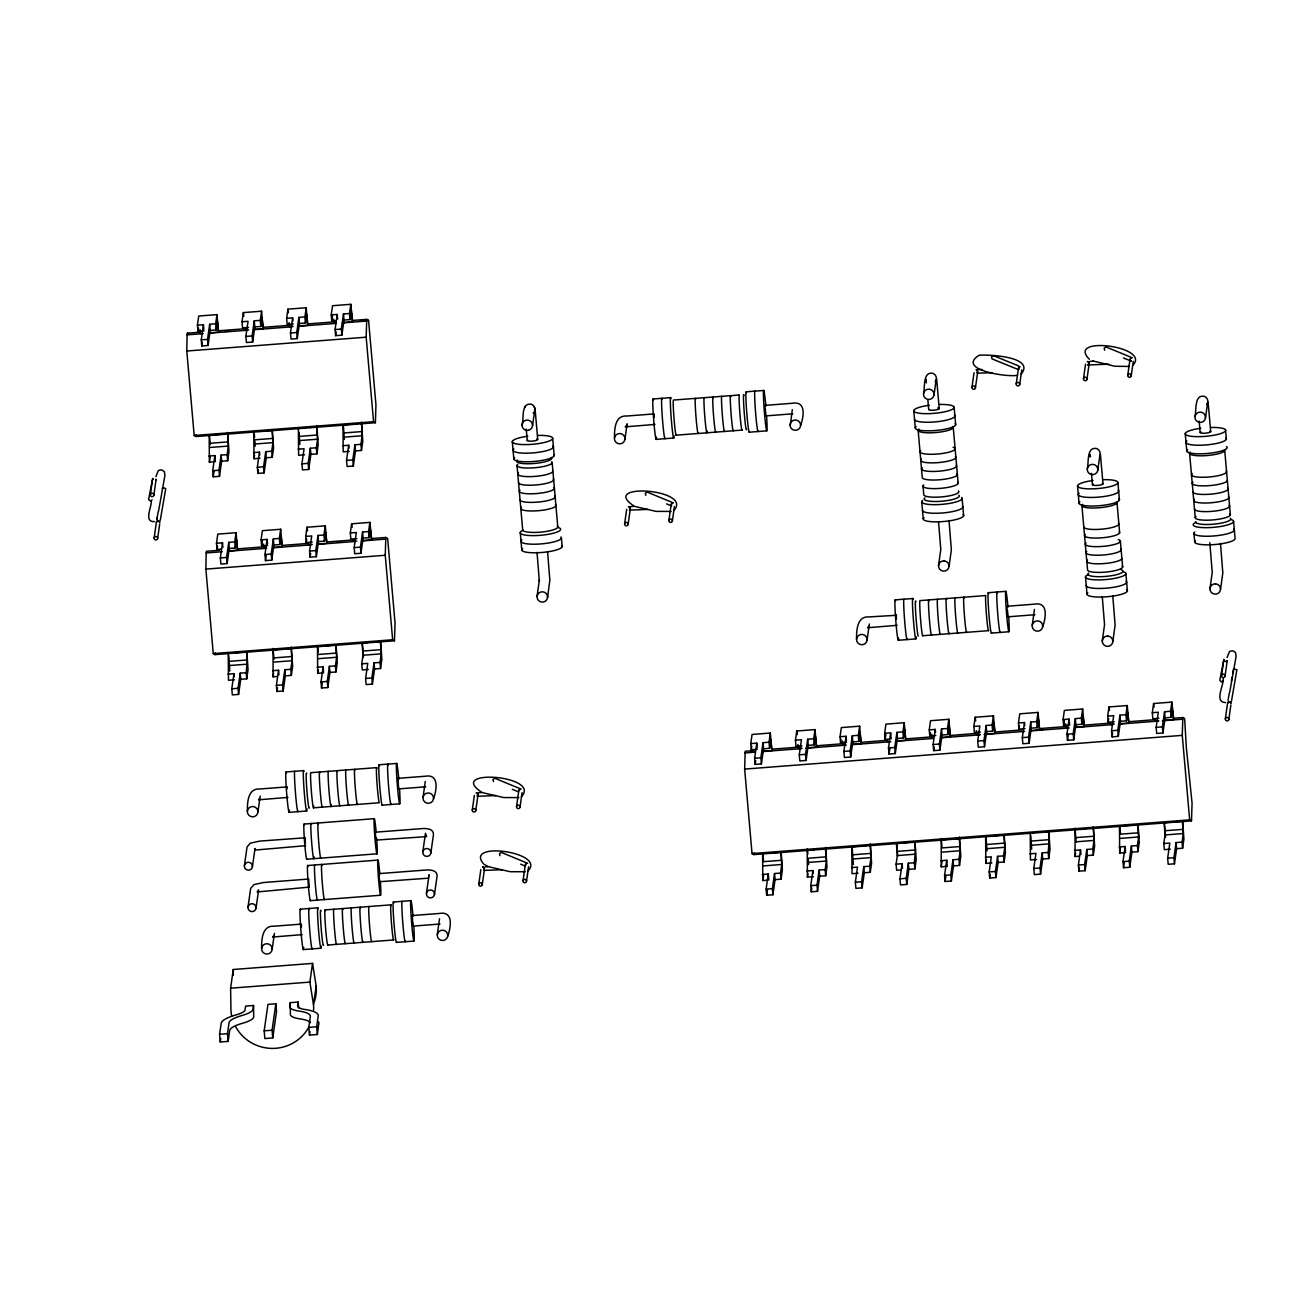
<?xml version="1.0" encoding="UTF-8"?>
<svg xmlns="http://www.w3.org/2000/svg" width="1302" height="1302" viewBox="0 0 1302 1302"><rect width="100%" height="100%" fill="white"/><g stroke="black" fill="none" stroke-linecap="round" stroke-linejoin="round"><path stroke-width="1.5" d="M287.091 787.189L287.091 788.735M343.24 322.505L352.37 321.806L352.565 320.455L366.741 319.364L368.564 320.39L375.952 404.873L375.399 422.711L196.016 436.528L194.177 435.503L186.788 351.019L187.114 334.874L187.358 333.182L200.475 332.173L200.28 333.524L199.922 329.471M362.314 540.59L371.461 539.874L371.64 538.54L385.815 537.449L387.638 538.475L395.043 622.958L394.473 640.779L215.09 654.613L213.268 653.588L205.879 569.104L206.188 552.959L206.432 551.267L219.55 550.258M375.399 422.711L373.56 421.685L366.171 337.185L366.741 319.364M394.473 640.779L392.651 639.754L385.246 555.27L385.815 537.449M1164.297 720.299L1173.444 719.599L1173.623 718.248L1182.834 717.532L1184.657 718.574L1186.317 747.413L1192.062 803.057L1191.493 820.878L753.858 854.6L752.035 853.575L744.646 769.091L745.2 751.254L753.825 750.587L753.63 751.938M1191.493 820.878L1189.67 819.853L1182.265 735.37L1182.834 717.532M1223.278 680.8L1221.292 681.955L1219.811 680.181L1223.831 659.544L1223.913 660.407A1.758 1.741 7.2 0 0 1224.433 661.139M447.742 936.154A5.289 5.159 8.1 0 0 440.597 930.523A5.289 5.159 8.1 0 0 439.213 939.36A5.289 5.159 8.1 0 0 447.742 936.154C450.997 927.008 453.633 910.847 439.344 913.467L412.05 915.566L412.083 919.391L412.848 926.129L439.995 924.029M429.042 875.758L429.09 874.732L426.47 893.188M1223.847 659.496L1223.929 660.342A1.758 1.546 11.1 0 0 1224.466 661.009M430.816 853.201A4.052 3.955 8.1 0 0 425.445 848.741A4.052 3.955 8.1 0 0 424.224 855.479A4.052 3.955 8.1 0 0 430.816 853.201L433.468 834.631C433.794 828.137 425.201 828.251 420.725 828.707L375.334 832.19L375.887 840.099L425.087 836.714M375.985 840.181L375.92 837.463M428.716 878.15L379.566 881.714L379.631 880.657M792.853 413.808L765.674 415.908L765.348 408.828M150.365 494.662L152.432 480.08M153.831 495.281A1.758 1.725 8.1 0 0 151.504 493.344A1.758 1.725 8.1 0 0 150.967 496.29A1.758 1.725 8.1 0 0 153.831 495.281L155.915 480.715M154.157 537.938L156.224 523.355M157.623 538.556A1.758 1.725 8.1 0 0 155.28 536.619A1.758 1.725 8.1 0 0 154.743 539.549A1.758 1.725 8.1 0 0 157.623 538.556L159.69 523.99M203.958 330.854L197.953 331.31L197.416 325.207L198.718 316.028L216.978 314.628L218.541 332.108L209.41 332.824M197.953 331.31L198.441 327.876M216.978 314.628L215.676 323.791L209.671 324.263L210.208 330.366L208.06 345.486L201.794 345.974L201.273 339.855L203.421 324.735L197.416 325.207M201.794 345.974L202.331 342.182M208.06 345.486L207.523 339.366L209.671 324.263M196.016 436.528L196.244 434.835M210.208 330.366L216.213 329.911L217.434 321.334L218.541 332.108M213.398 461.852L209.394 462.161L209.183 435.177L221.958 434.184M209.394 462.161L210.175 456.66M221.649 461.217L227.655 460.762L228.957 451.582L227.638 432.427L228.338 446.065L227.118 454.642L221.112 455.098L221.649 461.217L219.501 476.337L213.251 476.809L212.714 470.706L214.863 455.586L208.857 456.058M213.251 476.809L214.049 471.145M219.501 476.337L218.964 470.217L221.112 455.098M248.552 327.42L242.546 327.876L242.026 321.757L243.328 312.594L261.588 311.194L263.15 328.674L254.02 329.373M221.031 549.086L217.027 549.395L216.49 543.276L217.792 534.113L236.053 532.713L237.631 550.193L228.501 550.892M261.588 311.194L260.286 320.357L254.281 320.813L254.818 326.932L252.653 342.052L246.404 342.524L245.866 336.421L248.031 321.301L242.026 321.757M217.027 549.395L217.515 545.961M236.053 532.713L234.751 541.876L228.745 542.332L229.282 548.451L227.134 563.571L220.884 564.043L220.347 557.94L222.496 542.82L216.49 543.276M252.653 342.052L252.132 335.932L254.281 320.813M227.134 563.571L226.597 557.451L228.745 542.332M254.818 326.932L260.823 326.476L262.044 317.9L263.15 328.674M215.09 654.613L215.335 652.92M229.282 548.451L235.288 547.996L236.508 539.419L237.631 550.193M260.009 458.255L254.004 458.727L253.792 431.743M254.004 458.727L254.525 455.065M234.474 679.774L228.468 680.246L228.257 653.262L231.902 652.969M259.261 431.32L272.053 430.327L272.948 442.631L271.727 451.208L265.722 451.664L266.259 457.783L264.111 472.903L257.861 473.375L257.324 467.272L259.472 452.152L253.467 452.608M257.861 473.375L258.398 469.599M235.564 652.693L246.517 651.846L247.234 659.951L246.208 672.727L240.203 673.183L240.74 679.302L238.575 694.422L232.326 694.894L231.789 688.791L233.953 673.671L227.931 674.127M264.111 472.903L263.574 466.783L265.722 451.664M293.162 323.97L287.156 324.442L286.619 318.323L287.937 309.16L306.198 307.744L307.76 325.24L298.63 325.939M238.575 694.422L238.038 688.302L240.203 673.183M293.145 326.363L289.5 326.639L289.695 325.305L263.346 327.323M266.259 457.783L272.264 457.311L273.566 448.148L272.395 430.783M267.642 545.489L261.637 545.961L261.1 539.842L262.402 530.679L280.662 529.263L282.241 546.759L273.111 547.458M306.198 307.744L304.896 316.923L298.89 317.379L299.427 323.498L297.263 338.618L291.013 339.09L290.476 332.986L292.641 317.867L286.619 318.323M261.637 545.961L262.369 540.818M240.74 679.302L246.745 678.83L248.047 669.667L246.875 652.302M280.662 529.263L279.36 538.442L273.355 538.898L273.892 545.017L271.744 560.137L265.494 560.609L264.957 554.506L267.105 539.386L261.1 539.842M297.263 338.618L296.742 332.498L298.89 317.379M265.494 560.609L266.292 554.945M271.744 560.137L271.207 554.017L273.355 538.898M299.427 323.498L305.433 323.026L306.654 314.449L307.76 325.24M273.892 545.017L279.897 544.545L281.118 535.968L282.241 546.759M304.619 454.821L298.614 455.293L298.386 428.309L305.693 427.74M247.364 811.406C247.282 802.634 247.754 788.052 259.863 788.996L287.124 786.896M277.082 676.503L273.078 676.812L273.062 648.477L274.006 659.268M219.566 1034.26L221.307 1022.721A50.094 10.579 -5 0 1 235.369 1015.088L237.094 1014.6A28.904 6.103 -5 0 0 244.971 1010.287L245.639 1006.088L253.548 1005.486L253.678 1016.992A36.847 7.779 -5 0 1 241.716 1023.518A42.185 8.902 -5 0 0 229.705 1030.517L228.143 1041.388L220.25 1041.991L219.566 1034.26L227.476 1033.658L229.022 1022.786A42.185 8.902 -5 0 1 241.049 1015.788A36.847 7.779 -5 0 0 253.011 1009.262L253.548 1005.486M244.402 865.504L247.055 846.935L250.31 843.175L259.716 841.108L305.156 837.788M309.355 427.463L316.663 426.893L317.558 439.197L316.337 447.774L310.332 448.23L310.869 454.349L308.72 469.452L302.471 469.941L301.934 463.821L304.082 448.718L298.077 449.174M220.25 1041.991L220.77 1038.361M273.078 676.812L273.599 673.134M231.772 1016.357A41.436 40.46 8.1 0 1 230.959 1011.117L230.6 988.202L233.253 969.502L312.545 963.399L316.174 986.053A41.436 40.46 8.1 0 1 314.384 1001.726M257.926 811.911L257.796 810.576A5.289 5.159 8.1 0 0 249.414 807.549A5.289 5.159 8.1 0 0 250.212 816.24A5.289 5.159 8.1 0 0 257.926 811.911L260.221 796.043M287.482 648.689L291.127 648.412L292.039 660.716L290.818 669.293L284.812 669.749L285.333 675.868L283.185 690.971L276.935 691.46L276.398 685.34L278.547 670.237L272.541 670.693M308.72 469.452L308.183 463.349L310.332 448.23M276.935 691.46L277.472 687.684M252.393 866.937A4.052 3.955 8.1 0 0 247.022 862.494A4.052 3.955 8.1 0 0 245.785 869.231A4.052 3.955 8.1 0 0 252.393 866.937L255.013 848.481L254.704 849.457M335.77 320.699L331.766 321.008L331.229 314.889L332.547 305.726L350.808 304.31L352.565 320.455M248.031 906.941L250.668 888.371L253.939 884.611L263.329 882.544L308.72 879.045M331.766 321.008L332.498 315.849M283.185 690.971L282.648 684.868L284.812 669.749M310.869 454.349L316.874 453.877L318.176 444.714L316.858 425.542M312.252 542.055L306.247 542.527L305.71 536.408L307.012 527.245L325.272 525.829L326.851 543.325L317.704 544.024M350.808 304.31L349.506 313.489L343.5 313.945L344.021 320.064L341.873 335.167L335.623 335.656L335.086 329.536L337.234 314.433L331.229 314.889M306.247 542.527L306.735 539.093M335.623 335.656L336.16 331.88M256.006 908.373A4.052 3.955 8.1 0 0 250.635 903.93A4.052 3.955 8.1 0 0 249.414 910.668A4.052 3.955 8.1 0 0 256.006 908.373L258.642 889.917L257.194 891.968L309.323 887.118M285.333 675.868L291.339 675.396L292.657 666.233L291.322 647.061M325.272 525.829L323.97 535.008L317.965 535.464L318.502 541.583L316.353 556.686L310.104 557.175L309.567 551.055L311.715 535.952L305.71 536.408M341.873 335.167L341.336 329.064L343.5 313.945M310.104 557.175L310.641 553.399M316.353 556.686L315.816 550.583L317.965 535.464M344.021 320.064L350.026 319.592L351.263 311.015L352.37 321.806M261.604 948.637C261.539 939.849 261.995 925.266 274.104 926.21L301.38 924.111L301.397 927.122M318.502 541.583L324.507 541.111L325.728 532.534L326.851 543.325M349.229 451.387L343.223 451.859L342.996 424.859L357.611 423.736M272.183 949.125L272.053 947.791A5.289 5.159 8.1 0 0 263.671 944.764A5.289 5.159 8.1 0 0 264.452 953.455A5.289 5.159 8.1 0 0 272.183 949.125L274.429 933.339M264.176 1030.826L267.952 1004.379L275.845 1003.761L276.529 1011.491L272.753 1037.938L264.859 1038.557L264.176 1030.826L272.085 1030.224L275.845 1003.761M323.693 672.906L317.688 673.378L317.476 646.378M355.479 450.899L361.484 450.443L362.786 441.28L361.451 422.108L362.168 435.747L360.947 444.324L354.941 444.796L355.479 450.899L353.33 466.018L347.081 466.507L346.544 460.387L348.692 445.268L342.686 445.74M317.688 673.378L318.209 669.7M335.737 644.978L336.648 657.266L335.428 665.843L329.406 666.315L329.943 672.418L327.795 687.537L321.545 688.026L321.008 681.906L323.156 666.787L317.151 667.259M353.33 466.018L352.793 459.915L354.941 444.796M321.545 688.026L322.359 682.362M327.795 687.537L327.258 681.434L329.406 666.315M356.862 538.621L350.856 539.077L350.319 532.974L351.621 523.811L369.882 522.395L371.64 538.54M329.943 672.418L335.949 671.962L337.267 662.799L336.095 645.434M369.882 522.395L368.58 531.558L362.574 532.03L363.112 538.133L360.963 553.252L354.697 553.741L354.177 547.621L356.325 532.502L350.319 532.974M298.663 1007.846L298.158 1002.052L290.248 1002.654L289.711 1006.43A36.847 7.779 -5 0 0 300.062 1011.247A42.185 8.902 -5 0 1 310.332 1016.52L308.786 1027.392L309.469 1035.123L317.363 1034.504L318.909 1022.981A50.094 10.579 -5 0 0 318.339 1021.712M360.963 553.252L360.426 547.149L362.574 532.03M298.158 1002.052L297.621 1006.234A28.904 6.103 -5 0 0 304.44 1009.408L306.051 1009.652A50.094 10.579 -5 0 1 318.241 1015.251L316.695 1026.773L317.363 1034.504M363.112 538.133L369.117 537.677L370.338 529.1L371.461 539.874M313.619 1010.043A41.436 40.46 8.1 0 0 313.505 1004.753L309.876 982.099L312.545 963.399M368.303 669.472L362.298 669.928L361.761 663.825L362.981 655.248L362.086 642.944L367.555 642.521M313.505 1004.753L316.174 986.053M309.469 1035.123L309.974 1031.493M371.216 642.244L380.347 641.544L381.242 653.832L380.021 662.409L374.016 662.881L374.553 668.984L372.405 684.103L366.155 684.592L365.618 678.472L367.766 663.353L361.761 663.825M372.405 684.103L371.867 677.984L374.016 662.881M374.553 668.984L380.558 668.528L381.86 659.365L380.689 641.984M423.036 797.312L425.282 781.525M422.841 851.752L425.461 833.296L426.682 836.665M433.501 798.94A5.289 5.159 8.1 0 0 426.34 793.309A5.289 5.159 8.1 0 0 424.957 802.146A5.289 5.159 8.1 0 0 433.501 798.94C436.756 789.777 439.376 773.616 425.103 776.252L397.794 778.352L397.842 782.16L398.591 788.898L425.738 786.815M434.445 894.637A4.052 3.955 8.1 0 0 429.074 890.177A4.052 3.955 8.1 0 0 427.837 896.915A4.052 3.955 8.1 0 0 434.445 894.637L437.081 876.067C437.423 869.573 428.83 869.687 424.338 870.143L378.963 873.626L379.566 881.714M437.293 934.543L439.539 918.74M522.004 424.973C524.283 419.39 520.475 402.709 531.232 404.173C534.894 405.329 535.22 409.577 535.399 412.783L537.726 439.441M472.284 809.99L474.351 795.408M475.751 810.609A1.758 1.725 8.1 0 0 473.423 808.672A1.758 1.725 8.1 0 0 472.886 811.602A1.758 1.725 8.1 0 0 475.751 810.609L477.834 796.043M532.567 425.477L534.829 409.625L534.634 410.879M478.778 884.139L480.845 869.557M482.245 884.758A1.758 1.725 8.1 0 0 479.901 882.821A1.758 1.725 8.1 0 0 479.364 885.751A1.758 1.725 8.1 0 0 482.245 884.758L484.311 870.192M537.091 596.137L539.37 579.895L539.337 581.131L537.026 552.357M516.536 806.573L518.619 792.007M547.54 597.764A5.289 5.159 8.1 0 0 540.395 592.117A5.289 5.159 8.1 0 0 539.012 600.971A5.289 5.159 8.1 0 0 547.54 597.764L549.851 580.074L547.556 551.592M520.019 807.207A1.758 1.725 8.1 0 0 517.675 805.271A1.758 1.725 8.1 0 0 517.138 808.2A1.758 1.725 8.1 0 0 520.019 807.207L522.086 792.625M523.03 880.722L525.097 866.156M526.496 881.356A1.758 1.725 8.1 0 0 524.169 879.42A1.758 1.725 8.1 0 0 523.632 882.349A1.758 1.725 8.1 0 0 526.496 881.356L528.579 866.774M614.479 437.879C614.381 429.188 614.967 414.996 626.897 416.022L654.222 413.906L654.239 417.454M624.927 439.49A5.289 5.159 8.1 0 0 617.766 433.859A5.289 5.159 8.1 0 0 616.399 442.696A5.289 5.159 8.1 0 0 624.927 439.49L627.173 423.687M624.635 523.811L626.701 509.228M628.101 524.429A1.758 1.725 8.1 0 0 625.774 522.493A1.758 1.725 8.1 0 0 625.237 525.422A1.758 1.725 8.1 0 0 628.101 524.429L630.184 509.863M668.886 520.393L670.969 505.827M672.369 521.028A1.758 1.725 8.1 0 0 670.025 519.091A1.758 1.725 8.1 0 0 669.488 522.021A1.758 1.725 8.1 0 0 672.369 521.028L674.436 506.445M790.037 424.891A5.289 5.159 8.1 0 1 797.752 420.579A5.289 5.159 8.1 0 1 798.549 429.269A5.289 5.159 8.1 0 1 790.168 426.242L792.316 409.691M757.308 749.268L751.303 749.74L750.766 743.621L752.068 734.458L770.328 733.042L771.907 750.538L762.777 751.238M751.303 749.74L751.791 746.306M800.6 425.396C804.099 415.924 806.068 400.707 792.088 403.295L764.827 405.394L765.674 415.908M770.328 733.042L769.026 742.221L763.021 742.677L763.558 748.796L761.41 763.9L755.16 764.388L754.623 758.269L756.771 743.165L750.766 743.621M755.16 764.388L755.697 760.612M761.41 763.9L760.873 757.797L763.021 742.677M753.858 854.6L754.102 852.924M763.558 748.796L769.563 748.324L770.784 739.748L771.907 750.538M766.813 880.266L762.809 880.575L762.598 853.591M762.809 880.575L763.59 875.074M768.066 853.168L780.858 852.192L781.753 864.479L780.533 873.056L774.527 873.528L775.064 879.631L772.916 894.751L766.666 895.223L766.129 889.12L768.278 874L762.272 874.472M766.666 895.223L767.464 889.559M772.916 894.751L772.379 888.631L774.527 873.528M801.967 745.834L795.961 746.29L795.441 740.187L796.743 731.008L815.003 729.608L816.566 747.088L807.435 747.787M801.951 748.211L798.305 748.504L798.5 747.153L772.086 749.187M775.064 879.631L781.07 879.176L782.372 869.996L781.2 852.631M815.003 729.608L813.701 738.771L807.696 739.227L808.233 745.346L806.068 760.466L799.819 760.938L799.282 754.835L801.446 739.715L795.441 740.187M806.068 760.466L805.547 754.346L807.696 739.227M808.233 745.346L814.238 744.89L815.459 736.314L816.566 747.088M813.424 876.685L807.419 877.141L807.207 850.157L814.499 849.588M807.419 877.141L807.94 873.479M818.161 849.311L825.468 848.741L826.363 861.045L825.142 869.622L819.137 870.078L819.674 876.197L817.526 891.317L811.276 891.789L810.739 885.686L812.887 870.566L806.882 871.022M811.276 891.789L811.813 888.013M817.526 891.317L816.989 885.197L819.137 870.078M846.577 742.384L840.571 742.856L840.034 736.737L841.352 727.574L859.613 726.174L861.175 743.654L852.045 744.353M840.571 742.856L841.059 739.422M856.537 639.331C856.456 630.559 856.928 615.976 869.036 616.92L896.476 615.293M819.674 876.197L825.68 875.741L826.982 866.562L825.663 847.407M859.613 726.174L858.311 735.337L852.305 735.793L852.826 741.912L850.678 757.032L844.428 757.504L843.891 751.4L846.04 736.281L840.034 736.737M850.678 757.032L850.141 750.912L852.305 735.793M867.099 639.835L866.986 638.485A5.289 5.159 8.1 0 0 858.588 635.457A5.289 5.159 8.1 0 0 859.385 644.148A5.289 5.159 8.1 0 0 867.099 639.835L869.345 624.032M852.826 741.912L858.848 741.44L860.069 732.863L861.175 743.654M858.034 873.235L852.029 873.707L851.801 846.723L866.416 845.584M923.541 393.481C925.169 388.012 922.434 370.793 933.241 373.446C936.577 374.927 936.61 378.915 936.903 381.991L939.23 408.616M864.284 872.763L870.289 872.291L871.591 863.128L870.257 843.973L870.973 857.611L869.752 866.188L863.747 866.644L864.284 872.763L862.136 887.866L855.886 888.355L855.349 882.235L857.497 867.132L851.492 867.588M862.136 887.866L861.598 881.763L863.747 866.644M889.185 739.113L885.181 739.422L884.644 733.303L885.946 724.14L904.223 722.724L905.785 740.22L896.655 740.919M933.99 395.108A5.289 5.159 8.1 0 0 926.845 389.477A5.289 5.159 8.1 0 0 925.462 398.314A5.289 5.159 8.1 0 0 933.99 395.108L936.252 379.256L935.178 381.665M885.181 739.422L885.913 734.263M887.525 741.619L887.72 740.285L861.371 742.303M904.223 722.724L902.921 731.903L896.915 732.359L897.436 738.478L895.288 753.581L889.038 754.07L888.501 747.95L890.649 732.847L884.644 733.303M889.038 754.07L889.852 748.406M895.288 753.581L894.751 747.478L896.915 732.359M897.436 738.478L903.442 738.006L904.662 729.429L905.785 740.22M900.642 869.964L896.639 870.273L896.101 864.154L897.322 855.577L896.411 843.273L900.073 842.996M938.498 565.768L940.793 549.477L938.514 521.581M903.718 842.719L914.688 841.873L915.387 849.978L914.362 862.754L908.357 863.21L908.894 869.329L906.745 884.432L900.479 884.921L899.959 878.801L902.107 863.698L896.101 864.154M971.959 387.264L974.042 372.697M949.077 566.256L951.355 549.867L949.012 520.507M975.426 387.898A1.758 1.725 8.1 0 0 973.099 385.962A1.758 1.725 8.1 0 0 972.561 388.891A1.758 1.725 8.1 0 0 975.426 387.898L977.509 373.316M906.745 884.432L906.208 878.329L908.357 863.21M935.796 735.516L929.791 735.988L929.254 729.869L930.556 720.706L948.832 719.29L950.395 736.786L941.265 737.485M929.791 735.988L930.279 732.554M908.894 869.329L914.899 868.857L916.201 859.694L915.029 842.329M948.832 719.29L947.514 728.453L941.509 728.925L942.046 735.028L939.898 750.147L933.648 750.636L933.111 744.516L935.259 729.397L929.254 729.869M933.648 750.636L934.185 746.86M939.898 750.147L939.36 744.044L941.509 728.925M942.046 735.028L948.051 734.572L949.272 725.995L950.395 736.786M940.711 860.72L946.717 860.248L947.254 866.367L941.248 866.823L941.216 838.504L941.997 847.488M941.248 866.823L942.03 861.322M953.813 838.862L959.281 838.439L960.192 850.727L958.972 859.304L952.966 859.776L953.503 865.879L951.355 880.998L945.089 881.487L944.568 875.367L946.717 860.248M945.089 881.487L945.903 875.807M1016.211 383.862L1018.294 369.28M1019.694 384.481A1.758 1.725 8.1 0 0 1017.35 382.544A1.758 1.725 8.1 0 0 1016.813 385.473A1.758 1.725 8.1 0 0 1019.694 384.481L1021.761 369.914M951.355 880.998L950.818 874.879L952.966 859.776M980.406 732.082L974.401 732.538L973.863 726.435L975.165 717.256L993.442 715.856L995.005 733.335L985.874 734.051M980.39 734.474L976.744 734.751L976.923 733.4L950.59 735.435M953.503 865.879L959.509 865.423L960.811 856.26L959.476 837.088M993.442 715.856L992.124 725.019L986.119 725.491L986.656 731.594L984.507 746.713L978.258 747.202L977.721 741.082L979.869 725.963L973.863 726.435M984.507 746.713L983.97 740.594L986.119 725.491M986.656 731.594L992.661 731.138L993.882 722.561L995.005 733.335M991.847 862.933L985.842 863.389L985.63 836.405M985.842 863.389L986.363 859.727M1003.891 835.005L1004.802 847.293L1003.582 855.87L997.576 856.342L998.113 862.445L995.949 877.564L989.699 878.036L989.162 871.933L991.327 856.814L985.321 857.286M989.699 878.036L990.236 874.26M995.949 877.564L995.428 871.445L997.576 856.342M1032.209 625.237L1034.472 609.434M1018.473 723.001L1019.775 713.822L1038.036 712.422L1039.614 729.901L1038.491 719.127L1037.271 727.704L1031.265 728.16L1029.117 743.279L1022.867 743.751L1022.33 737.648L1024.479 722.529L1018.473 723.001L1019.01 729.104L1025.016 728.648M1019.01 729.104L1019.499 725.67M998.113 862.445L1004.119 861.989L1005.421 852.81L1004.249 835.445M1042.674 626.848A5.289 5.159 8.1 0 0 1035.513 621.217A5.289 5.159 8.1 0 0 1034.146 630.054A5.289 5.159 8.1 0 0 1042.674 626.848C1045.929 617.701 1048.549 601.54 1034.276 604.161L1006.967 606.276L1007.016 610.085L1007.781 616.822L1034.911 614.723M1029.117 743.279L1028.58 737.16L1030.728 722.04L1036.734 721.585L1038.036 712.422M1083.476 378.67L1085.559 364.104M1086.958 379.305A1.758 1.725 8.1 0 0 1084.615 377.368A1.758 1.725 8.1 0 0 1084.078 380.298A1.758 1.725 8.1 0 0 1086.958 379.305L1089.025 364.723M1036.457 859.499L1030.452 859.955L1030.24 832.971L1033.886 832.694M1087.3 468.687C1088.928 463.219 1086.21 445.984 1097 448.637C1100.336 450.134 1100.369 454.105 1100.662 457.197L1102.989 483.823M1037.548 832.401L1048.501 831.555L1049.217 839.66L1048.191 852.436L1042.186 852.891L1042.723 859.011L1040.558 874.13L1034.309 874.602L1033.772 868.499L1035.936 853.38L1029.915 853.835M1040.558 874.13L1040.021 868.011L1042.186 852.891M1097.749 470.299A5.289 5.159 8.1 0 0 1090.604 464.668A5.289 5.159 8.1 0 0 1089.221 473.505A5.289 5.159 8.1 0 0 1097.749 470.299L1100.011 454.447L1099.653 455.684M1063.083 719.55L1069.088 719.095L1069.626 725.198L1063.62 725.67L1063.083 719.55L1064.385 710.387L1082.646 708.988L1084.224 726.467L1075.094 727.167M1063.62 725.67L1064.352 720.527M1042.723 859.011L1048.728 858.555L1050.03 849.376L1048.859 832.011M1082.646 708.988L1081.344 718.151L1075.338 718.606L1075.875 724.726L1073.727 739.845L1067.477 740.317L1066.94 734.214L1069.088 719.095M1067.477 740.317L1068.275 734.653M1073.727 739.845L1073.19 733.726L1075.338 718.606M1127.744 375.269L1129.811 360.687M1131.21 375.887A1.758 1.725 8.1 0 0 1128.867 373.951A1.758 1.725 8.1 0 0 1128.346 376.88A1.758 1.725 8.1 0 0 1131.21 375.887L1133.277 361.321M1075.875 724.726L1081.881 724.254L1083.101 715.677L1084.224 726.467M1079.065 856.211L1075.061 856.521L1075.045 828.186L1076.136 842.329M1102.273 640.958L1104.552 624.683L1102.273 596.788M1075.061 856.521L1075.582 852.843M1087.316 855.577L1093.322 855.105L1094.64 845.942L1093.306 826.786L1094.022 840.425L1092.801 849.002L1086.796 849.457L1087.316 855.577L1085.168 870.68L1078.919 871.168L1078.381 865.049L1080.53 849.946L1074.524 850.401M1078.919 871.168L1079.456 867.392M1112.836 641.463L1115.114 625.074L1112.771 595.698M1085.168 870.68L1084.631 864.577L1086.796 849.457M1114.235 721.764L1108.23 722.236L1107.693 716.116L1108.995 706.953L1127.255 705.538L1128.834 723.033L1119.687 723.733M1108.23 722.236L1108.718 718.802M1127.255 705.538L1125.953 714.717L1119.948 715.172L1120.485 721.292L1118.337 736.395L1112.087 736.883L1111.55 730.764L1113.698 715.661L1107.693 716.116M1112.087 736.883L1112.624 733.107M1118.337 736.395L1117.8 730.292L1119.948 715.172M1120.485 721.292L1126.49 720.82L1127.711 712.243L1128.834 723.033M1125.677 852.615L1119.671 853.087L1119.46 826.086M1119.671 853.087L1120.452 847.586M1137.72 824.687L1138.632 836.974L1137.411 845.551L1131.389 846.023L1131.926 852.143L1129.778 867.246L1123.528 867.734L1122.991 861.615L1125.14 846.512L1119.134 846.967M1123.528 867.734L1124.342 862.07M1129.778 867.246L1129.241 861.143L1131.389 846.023M1158.845 718.33L1152.84 718.802L1152.303 712.682L1153.605 703.519L1171.865 702.103L1173.623 718.248M1195.008 416.477C1196.636 411.009 1193.901 393.774 1204.708 396.426C1208.044 397.924 1208.077 401.895 1208.37 404.987L1210.697 431.613M1131.926 852.143L1137.932 851.671L1139.25 842.508L1138.078 825.142M1171.865 702.103L1170.563 711.266L1164.558 711.738L1165.095 717.841L1162.946 732.961L1156.681 733.449L1156.16 727.33L1158.308 712.21L1152.303 712.682M1205.457 418.088A5.289 5.159 8.1 0 0 1198.296 412.457A5.289 5.159 8.1 0 0 1196.929 421.295A5.289 5.159 8.1 0 0 1205.457 418.088L1207.719 402.237L1206.645 404.662M1162.946 732.961L1162.409 726.858L1164.558 711.738M1165.095 717.841L1171.1 717.386L1172.321 708.809L1173.444 719.599M1170.352 849.181L1164.346 849.636L1163.809 843.517L1165.03 834.94L1164.118 822.652L1169.603 822.229M1173.265 821.953L1182.395 821.236L1183.29 833.54L1182.07 842.117L1176.064 842.573L1176.601 848.692L1174.453 863.812L1168.203 864.284L1167.666 858.181L1169.814 843.061L1163.809 843.517M1209.965 588.748L1212.243 572.473L1209.818 542.674M1174.453 863.812L1173.916 857.692L1176.064 842.573M1176.601 848.692L1182.607 848.237L1183.909 839.058L1182.737 821.692M1220.544 589.253L1222.822 572.864L1220.479 543.487M1221.553 675.575L1223.636 661.009M1225.019 676.21A1.758 1.725 8.1 0 0 1222.692 674.273A1.758 1.725 8.1 0 0 1222.155 677.203A1.758 1.725 8.1 0 0 1225.019 676.21L1227.102 661.644M1225.345 718.85L1227.412 704.284M1228.811 719.485A1.758 1.725 8.1 0 0 1226.468 717.548A1.758 1.725 8.1 0 0 1225.947 720.478A1.758 1.725 8.1 0 0 1228.811 719.485L1230.878 704.903M896.313 614.804L896.411 619.134M156.826 519.547L158.193 511.735M160.276 520.295L165.712 488.755L163.808 487.664L162.245 488.266M1228.014 700.476L1229.381 692.648M1231.415 680.913L1232.083 677.007M1232.766 673.101L1233.45 669.179M1231.464 701.208L1236.9 669.684L1233.58 668.968M151.309 501.595C151.553 507.048 143.643 522.167 154.352 521.63M1223.164 678.765C1224.01 685.226 1213.773 702.283 1225.556 702.559M158.519 511.344L164.947 475.246L164.296 471.568L161.546 469.794L158.356 470.494L155.898 476.613M1229.706 692.257L1236.135 656.175L1235.484 652.481L1232.734 650.723L1229.56 651.407L1227.086 657.543M148.623 499.252L152.643 478.615M157.33 517.399L156.777 519.449M1227.184 660.537L1226.923 660.944A1.758 1.741 7.2 0 1 1225.719 661.562M152.09 499.887L150.56 501.058L148.623 499.642M398.591 788.898L398.217 781.086M412.848 926.129L412.474 918.301M1007.781 616.822L1007.52 610.28M525.178 406.338L524.511 407.754M305.091 837.609L305.368 843.517M533.999 412.197L533.136 413.206M626.799 424.973L625.22 426.844M155.735 480.031L156.126 479.201L155.752 479.966M258.593 799.493L259.44 798.533M272.85 936.724L273.697 935.747M867.767 627.418L868.629 626.441M157.103 521.516L156.81 521.663A1.79 1.318 -1.4 0 0 156.37 522.655L156.517 521.825A1.758 1.693 5.1 0 1 159.56 521.597L159.869 522.395A1.758 1.058 4.2 0 0 157.526 521.402M673.752 510.612C694.259 488.982 598.025 482.163 634.041 506.087M1021.045 374.26C1036.034 356.65 988.185 354.307 979.055 355.283C955.635 370.045 1009.229 377.645 1017.546 375.22M1132.594 365.471C1152.384 346.316 1065.199 335.184 1089.383 359.271M521.402 796.791C541.909 775.162 445.675 768.343 481.691 792.267M527.896 870.94C547.361 852.322 462.812 840.278 483.872 864.268M1088.049 364.918L1088.456 364.723A1.758 1.709 23.6 0 0 1088.195 361.761L1087.316 361.549A1.79 1.465 66.9 0 1 1088.423 362.102L1088.651 362.493A1.758 1.286 79.7 0 1 1087.935 364.983L1087.626 364.983M254.85 850.092L305.693 845.682M625.871 426.796L655.004 424.436M867.637 627.727L897.159 625.318M258.463 799.819L287.97 797.41M272.704 937.033L302.227 934.624M671.181 511.426L655.996 511.377L635.588 506.641M518.831 797.605L503.646 797.556L483.237 792.82M525.324 871.754L510.14 871.705L489.715 866.969M1129.094 366.448L1114.837 366.253L1092.883 360.963M218.736 330.773L245.085 328.739L244.89 330.09L248.552 329.797M307.956 323.889L334.305 321.871L334.109 323.205L333.751 319.153M225.458 331.424L229.494 331.115M360.508 321.008L368.564 320.39M187.114 334.874L203.242 333.621M209.28 333.166L247.575 330.22M253.63 329.748L291.925 326.802M297.963 326.33L336.258 323.384M342.312 322.912L366.497 321.057M201.273 339.855L207.523 339.366M245.866 336.421L252.132 335.932M290.476 332.986L296.742 332.498M335.086 329.536L341.336 329.064M186.788 351.019L366.171 337.185M653.099 398.982L670.66 397.615M746.176 391.804L763.737 390.454M194.177 435.503L373.56 421.685M209.882 443.282L228.159 441.883M254.492 439.848L272.753 438.432M299.102 436.414L317.363 434.998M343.712 432.964L361.972 431.564M210.078 447.465L228.338 446.065M254.687 444.031L272.948 442.631M299.297 440.597L317.558 439.197M343.907 437.163L362.168 435.747M212.714 470.706L218.964 470.217M257.324 467.272L263.574 466.783M301.934 463.821L308.183 463.349M346.544 460.387L352.793 459.915M676.112 435.177L741.977 430.099M656.11 439.376L673.687 438.025M749.203 432.199L766.764 430.848M237.827 548.842L264.16 546.824L263.964 548.158L263.622 544.106M282.42 545.408L308.769 543.39L308.574 544.724L312.236 544.448M327.03 541.974L353.379 539.939L353.184 541.29L356.846 541.014M337.251 542.348L341.287 542.039M206.188 552.959L222.316 551.706M228.371 551.251L266.666 548.288M272.704 547.833L310.999 544.871M317.053 544.415L355.348 541.453M363.404 540.835L385.571 539.126M220.347 557.94L226.597 557.451M264.957 554.506L271.207 554.017M309.567 551.055L315.816 550.583M354.177 547.621L360.426 547.149M205.879 569.104L385.246 555.27M895.223 599.864L912.783 598.513M988.299 592.703L1005.86 591.336M213.268 653.588L392.651 639.754M272.867 649.828L283.82 648.982M321.122 646.101L333.914 645.125M228.973 661.367L247.234 659.951M273.583 657.933L291.843 656.517M318.176 654.483L336.453 653.083M362.786 651.049L381.063 649.649M229.152 665.55L247.429 664.15M273.762 662.116L292.039 660.716M318.372 658.682L336.648 657.266M362.981 655.248L381.242 653.832M231.789 688.791L238.038 688.302M276.398 685.34L282.648 684.868M321.008 681.906L327.258 681.434M365.618 678.472L371.867 677.984M922.63 635.734L988.495 630.656M898.234 640.275L915.794 638.908M991.327 633.097L1008.887 631.747M286.049 771.956L303.61 770.605M379.126 764.779L396.687 763.428M376.685 767.627L310.82 772.688A17.642 0.846 85.6 0 0 311.601 794.041A17.642 0.846 85.6 0 0 313.733 805.873M816.761 745.753L843.11 743.719L842.915 745.053L842.557 741.001M905.98 738.869L932.33 736.834L932.134 738.185L931.776 734.133M995.2 732.001L1021.533 729.966M1039.81 728.567L1066.143 726.532L1065.947 727.867L1065.606 723.814M1084.403 725.116L1110.752 723.098L1110.557 724.433L1114.219 724.156M1129.013 721.682L1155.362 719.648L1155.167 720.999L1158.829 720.722M751.091 751.97L755.144 751.661M1030.484 730.601L1042.837 729.494M744.972 752.947L755.095 752.165M763.2 751.547L801.69 748.569M805.743 748.259L846.267 745.135M852.354 744.663L890.845 741.701M896.915 741.229L933.388 738.429M941.492 737.795L979.983 734.833M984.035 734.523L1024.56 731.398M1030.647 730.927L1069.137 727.964M1075.208 727.492L1111.68 724.693M1119.785 724.058L1158.292 721.096M1162.344 720.787L1182.59 719.225M754.623 758.269L760.873 757.797M799.282 754.835L805.547 754.346M843.891 751.4L850.141 750.912M888.501 747.95L894.751 747.478M933.111 744.516L939.36 744.044M977.721 741.082L983.97 740.594M1022.33 737.648L1028.58 737.16M1066.94 734.214L1073.19 733.726M1111.55 730.764L1117.8 730.292M1156.16 727.33L1162.409 726.858M744.646 769.091L1182.265 735.37M313.457 807.826L379.305 802.748A17.642 0.846 85.6 0 1 376.929 782.111A17.642 0.846 85.6 0 1 376.962 768.424M289.06 812.35L306.621 811M382.137 805.173L399.698 803.822M304.082 824.085L374.325 818.665M306.702 859.222L376.962 853.803M307.711 865.521L377.954 860.101M752.035 853.575L1189.67 819.853M941.021 839.839L950.151 839.139M987.453 836.258L1000.245 835.282M1074.85 829.537L1085.803 828.69M1089.465 828.397L1093.11 828.121M1123.105 825.81L1135.897 824.833M763.298 861.696L781.558 860.297M807.907 858.262L826.168 856.846M852.517 854.828L870.778 853.412M897.127 851.378L915.387 849.978M941.737 847.944L959.997 846.544M986.346 844.51L1004.607 843.11M1030.956 841.076L1049.217 839.66M1075.566 837.642L1093.826 836.226M1120.159 834.191L1138.436 832.792M1164.834 830.757L1183.095 829.358M310.332 900.642L380.575 895.239M763.493 865.895L781.753 864.479M808.103 862.445L826.363 861.045M852.712 859.011L870.973 857.611M897.322 855.577L915.583 854.161M941.932 852.143L960.192 850.727M986.542 848.709L1004.802 847.293M1031.135 845.258L1049.412 843.859M1075.745 841.824L1094.022 840.425M1120.355 838.39L1138.632 836.974M1165.03 834.94L1183.29 833.54M300.29 909.17L317.851 907.819M393.383 902.009L410.944 900.642M325.077 909.919L390.942 904.841M766.129 889.12L772.379 888.631M810.739 885.686L816.989 885.197M855.349 882.235L861.598 881.763M899.959 878.801L906.208 878.329M944.568 875.367L950.818 874.879M989.162 871.933L995.428 871.445M1033.772 868.499L1040.021 868.011M1078.381 865.049L1084.631 864.577M1122.991 861.615L1129.241 861.143M1167.666 858.181L1173.916 857.692M327.697 945.04L393.562 939.963M303.317 949.565L320.878 948.214M396.394 942.404L413.955 941.053M230.6 988.202L309.876 982.099M308.786 1027.392L316.695 1026.773M1089.774 361.403L1093.631 361.256M1089.628 364.918L1108.93 364.186M630.933 506.543L634.79 506.397M630.786 510.058L648.152 509.391M478.566 792.723L482.44 792.576M478.436 796.238L495.802 795.571M485.06 866.872L488.917 866.725M484.93 870.371L502.295 869.72M976.044 369.703L982.066 369.491M978.127 373.169L992.14 372.665M1018.766 365.992L993.377 355.609L991.587 356.732L991.978 358.847L1017.383 369.231M1132.333 357.806L1105.935 346.934L1104.177 348.187L1104.682 350.222M1123.496 357.969L1131.015 361.061M673.492 502.93L647.094 492.075L645.32 493.328L645.841 495.362M666.526 503.874L670.286 505.42M521.142 789.11L494.744 778.238L492.97 779.491L493.491 781.542M512.288 789.289L517.936 791.6M527.619 863.259L501.221 852.387L499.463 853.64L499.968 855.691M520.654 864.202L524.413 865.749M484.686 864.723L488.169 866.416M187.358 333.182L189.181 334.207M1130.754 360.914A1.758 1.286 -66 0 1 1131.292 357.985L1131.161 357.887A1.758 1.709 -8.6 0 0 1130.624 360.817L1130.901 360.996M1090.555 456.628L1089.66 454.284L1090.002 456.823M534.862 408.405L534.308 406.81M926.145 380.2L925.901 379.077L926.357 382.886M378.963 873.626L379.305 875.807M309.258 886.939L308.655 879.501M1153.605 703.519L1154.142 707.084M1108.995 706.953L1109.532 710.518M975.165 717.256L975.719 720.836M796.743 731.008L797.28 734.588M351.621 523.811L352.158 527.375M287.937 309.16L288.474 312.724M307.012 527.245L307.549 530.809M243.328 312.594L243.865 316.174M1225.621 430.49L1226.37 439.083M1233.58 521.5L1235.093 538.67A20.279 4.28 -5 0 1 1211.641 544.741A20.279 4.28 -5 0 1 1195.545 540.607M1230.357 514.843L1224.726 450.443A17.642 3.727 -5 0 1 1204.334 455.716A17.642 3.727 -5 0 1 1190.337 452.12M1199.158 421.083L1200.151 432.492M1189.589 453.145L1195.236 517.545M1185.227 433.599L1186.74 450.785M1193.95 533.202L1194.699 541.795M1170.563 711.266L1171.1 717.386M1182.07 842.117L1182.607 848.237M1164.476 823.108L1165.485 837.121M1117.913 482.7L1119.427 499.87M1125.888 573.71L1127.386 590.88M1117.018 502.653L1119.639 532.697M1120.387 541.29L1122.649 567.054M1125.953 714.717L1126.49 720.82M1137.411 845.551L1137.932 851.671M1125.14 846.512L1125.546 851.085M1091.45 473.293L1092.459 484.702M1119.801 826.542L1120.436 833.736M1081.897 505.355L1087.528 569.755A17.642 3.727 -5 0 0 1106.846 571.969A17.642 3.727 -5 0 0 1122.194 566.11M1077.535 485.809L1079.033 502.995M1085.494 576.819L1086.991 594.005M1081.344 718.151L1081.881 724.254M1092.801 849.002L1093.322 855.105M1080.53 849.946L1080.937 854.519M1036.734 721.585L1037.271 727.704M1048.191 852.436L1048.728 858.555M1030.728 722.04L1031.265 728.16M1024.479 722.529L1024.755 725.588M1030.745 835.217L1031.689 849.116M992.124 725.019L992.661 731.138M1003.582 855.87L1004.119 861.989M954.154 407.493L955.668 424.68M962.129 498.52L963.626 515.69M953.259 427.447L958.142 483.254M985.988 836.861L986.997 850.873M976.386 730.699L976.744 734.751M927.854 399.991L928.7 409.495M947.514 728.453L948.051 734.572M958.972 859.304L959.509 865.423M918.122 430.165L922.255 477.378A17.642 3.727 -5 0 0 941.574 479.592A17.642 3.727 -5 0 0 956.921 473.749M923.004 485.972L923.769 494.548A17.642 3.727 -5 0 0 943.087 496.762A17.642 3.727 -5 0 0 958.435 490.919M913.76 410.618L915.273 427.788M921.735 501.628L923.232 518.798M935.259 729.397L935.536 732.456M902.921 731.903L903.442 738.006M914.362 862.754L914.899 868.857M890.649 732.847L891.186 738.95M902.107 863.698L902.498 868.271M896.769 843.729L897.713 856.065M858.311 735.337L858.848 741.44M869.752 866.188L870.289 872.291M846.04 736.281L846.446 740.871M852.159 847.163L853.331 864.544M813.701 738.771L814.238 744.89M825.142 869.622L825.68 875.741M812.887 870.566L813.148 873.626M807.386 848.806L807.858 854.21M797.947 744.451L798.305 748.504M769.026 742.221L769.563 748.324M780.533 873.056L781.07 879.176M756.771 743.165L757.178 747.739M768.278 874L768.815 880.119M762.939 854.047L763.574 861.24M552.683 438.432L554.196 455.602M561.406 538.035L562.155 546.612M552.162 462.682L557.793 527.082M526.252 429.155L527.245 440.548M517.024 465.384L522.672 529.784A17.642 3.727 -5 0 0 541.99 531.997A17.642 3.727 -5 0 0 557.337 526.138M512.288 441.557L513.802 458.727M520.263 532.567L521.76 549.737M349.506 313.489L350.026 319.592M360.947 444.324L361.484 450.443M368.58 531.558L369.117 537.677M380.021 662.409L380.558 668.528M337.234 314.433L337.641 319.006M348.692 445.268L348.952 448.327M343.354 425.315L344.363 439.327M362.428 643.4L363.453 657.412M304.896 316.923L305.433 323.026M316.337 447.774L316.874 453.877M323.97 535.008L324.507 541.111M335.428 665.843L335.949 671.962M292.641 317.867L292.901 320.927M323.156 666.787L323.563 671.376M299.053 432.345L299.834 444.438M317.818 646.834L318.29 652.221M289.142 322.587L289.5 326.639M260.286 320.357L260.823 326.476M271.727 451.208L272.264 457.311M279.36 538.442L279.897 544.545M290.818 669.293L291.339 675.396M259.472 452.152L259.733 455.212M267.105 539.386L267.512 543.959M278.547 670.237L278.954 674.81M254.134 432.199L254.606 437.586M290.248 1002.654L290.379 1014.16A36.847 7.779 -5 0 0 300.729 1018.978A42.185 8.902 -5 0 1 310.527 1022.623M215.676 323.791L216.213 329.911M227.118 454.642L227.655 460.762M234.751 541.876L235.288 547.996M246.208 672.727L246.745 678.83M272.085 1030.224L272.753 1037.938M203.421 324.735L203.812 329.325M214.863 455.586L215.4 461.705M222.496 542.82L222.902 547.41M233.953 673.671L234.214 676.731M209.524 435.633L210.306 444.617M228.761 655.508L229.77 671.083M227.476 1033.658L228.143 1041.388M808.33 859.597L808.558 864.626M254.915 441.183L255.159 446.212M233.253 969.502L233.351 975.231M354.242 942.615A17.642 0.846 85.6 0 1 352.012 926.959A17.642 0.846 85.6 0 1 351.426 907.885M363.014 941.948A17.642 0.846 85.6 0 1 360.605 923.981A17.642 0.846 85.6 0 1 360.491 908.015M345.453 943.299A17.642 0.846 85.6 0 1 343.044 925.331A17.642 0.846 85.6 0 1 342.914 909.366M336.681 943.966A17.642 0.846 85.6 0 1 334.435 928.31A17.642 0.846 85.6 0 1 333.865 909.235M327.892 944.65A17.642 0.846 85.6 0 1 325.484 926.682A17.642 0.846 85.6 0 1 325.354 910.716M323.498 944.992A17.642 0.846 85.6 0 1 321.089 927.024A17.642 0.846 85.6 0 1 320.976 911.058M321.187 945.968A20.279 0.976 85.6 0 1 318.534 929.758A20.279 0.976 85.6 0 1 318.176 908.747M312.317 948.442A20.279 0.976 85.6 0 1 309.534 927.789A20.279 0.976 85.6 0 1 309.404 909.414M303.626 947.319A20.279 0.976 85.6 0 1 300.957 931.109A20.279 0.976 85.6 0 1 300.616 910.098M413.841 926.959A20.279 0.976 85.6 0 1 413.076 936.87A20.279 0.976 85.6 0 1 410.618 903.783A20.279 0.976 85.6 0 1 413.06 916.494M405.394 941.265A20.279 0.976 85.6 0 1 402.823 923.248A20.279 0.976 85.6 0 1 402.155 901.326M371.802 941.265A17.642 0.846 85.6 0 1 369.573 925.608A17.642 0.846 85.6 0 1 368.987 906.534M393.757 939.572A17.642 0.846 85.6 0 1 391.349 921.604A17.642 0.846 85.6 0 1 391.218 905.639M396.605 941.948A20.279 0.976 85.6 0 1 393.839 921.295A20.279 0.976 85.6 0 1 393.692 902.921M339.985 805.401A17.642 0.846 85.6 0 1 337.576 787.433A17.642 0.846 85.6 0 1 337.446 771.468M348.773 804.717A17.642 0.846 85.6 0 1 346.527 789.061A17.642 0.846 85.6 0 1 345.958 769.987M331.294 804.522A17.642 0.846 85.6 0 1 329.162 792.69A17.642 0.846 85.6 0 1 328.397 771.337M322.424 806.752A17.642 0.846 85.6 0 1 320.015 788.784A17.642 0.846 85.6 0 1 319.885 772.818M309.258 807.777A17.642 0.846 85.6 0 1 306.849 789.809A17.642 0.846 85.6 0 1 306.719 773.844M306.946 808.754A20.279 0.976 85.6 0 1 304.277 792.527A20.279 0.976 85.6 0 1 303.936 771.533M298.06 811.227A20.279 0.976 85.6 0 1 295.489 793.211A20.279 0.976 85.6 0 1 294.822 771.272M289.386 810.104A20.279 0.976 85.6 0 1 286.717 793.878A20.279 0.976 85.6 0 1 286.359 772.883M399.6 789.744A20.279 0.976 85.6 0 1 398.835 799.656A20.279 0.976 85.6 0 1 396.361 766.553A20.279 0.976 85.6 0 1 398.819 779.28M391.137 804.05A20.279 0.976 85.6 0 1 388.37 783.397A20.279 0.976 85.6 0 1 388.224 765.023M357.545 804.05A17.642 0.846 85.6 0 1 355.137 786.082A17.642 0.846 85.6 0 1 355.007 770.117M382.365 804.734A20.279 0.976 85.6 0 1 379.582 784.064A20.279 0.976 85.6 0 1 379.452 765.706M715.823 431.743A17.642 0.846 85.6 0 1 713.415 413.776A17.642 0.846 85.6 0 1 713.284 397.81M707.132 430.864A17.642 0.846 85.6 0 1 705 419.032A17.642 0.846 85.6 0 1 704.236 397.68M724.612 431.06A17.642 0.846 85.6 0 1 722.366 415.403A17.642 0.846 85.6 0 1 721.796 396.329M733.384 430.392A17.642 0.846 85.6 0 1 730.975 412.425A17.642 0.846 85.6 0 1 730.845 396.459M742.173 429.709A17.642 0.846 85.6 0 1 739.943 414.052A17.642 0.846 85.6 0 1 739.357 394.978L673.492 400.056A17.642 0.846 85.6 0 0 674.078 419.13A17.642 0.846 85.6 0 0 676.308 434.787M746.551 429.383A17.642 0.846 85.6 0 1 744.142 411.416A17.642 0.846 85.6 0 1 744.028 395.45M749.415 431.743A20.279 0.976 85.6 0 1 746.648 411.09A20.279 0.976 85.6 0 1 746.502 392.732M758.203 431.076A20.279 0.976 85.6 0 1 755.632 413.06A20.279 0.976 85.6 0 1 754.965 391.121M766.65 416.754A20.279 0.976 85.6 0 1 765.885 426.665A20.279 0.976 85.6 0 1 763.411 393.578A20.279 0.976 85.6 0 1 765.869 406.305M656.436 437.13A20.279 0.976 85.6 0 1 653.767 420.904A20.279 0.976 85.6 0 1 653.425 399.893M665.11 438.237A20.279 0.976 85.6 0 1 662.344 417.584A20.279 0.976 85.6 0 1 662.197 399.226M673.997 435.763A20.279 0.976 85.6 0 1 671.327 419.553A20.279 0.976 85.6 0 1 670.986 398.542M698.263 433.094A17.642 0.846 85.6 0 1 695.854 415.126A17.642 0.846 85.6 0 1 695.724 399.161M553.952 487.501A17.642 3.727 -5 0 1 536.31 493.572A17.642 3.727 -5 0 1 520.019 490.122M554.701 496.095A17.642 3.727 -5 0 1 539.353 501.954A17.642 3.727 -5 0 1 520.035 499.724M553.204 478.924A17.642 3.727 -5 0 1 537.856 484.783A17.642 3.727 -5 0 1 518.538 482.554M552.911 471.259A17.642 3.727 -5 0 1 532.518 476.548A17.642 3.727 -5 0 1 518.522 472.952M551.69 461.754A17.642 3.727 -5 0 1 534.048 467.809A17.642 3.727 -5 0 1 517.773 464.358M551.316 457.458A17.642 3.727 -5 0 1 533.674 463.512A17.642 3.727 -5 0 1 517.399 460.078M553.659 454.544A20.279 4.28 -5 0 1 533.381 461.51A20.279 4.28 -5 0 1 514.648 457.539M552.911 445.951A20.279 4.28 -5 0 1 532.616 452.917A20.279 4.28 -5 0 1 513.899 448.962M538.312 435.389A20.279 4.28 -5 0 1 548.679 441.215A20.279 4.28 -5 0 1 515.592 443.754A20.279 4.28 -5 0 1 527.863 436.203M561.618 545.554A20.279 4.28 -5 0 1 541.339 552.52A20.279 4.28 -5 0 1 522.607 548.549M560.869 536.961A20.279 4.28 -5 0 1 540.59 543.943A20.279 4.28 -5 0 1 521.858 539.972M558.249 527.489A20.279 4.28 -5 0 1 539.842 535.35A20.279 4.28 -5 0 1 523.274 530.174M555.449 504.671A17.642 3.727 -5 0 1 537.807 510.742A17.642 3.727 -5 0 1 521.532 507.292M536.75 438.986A5.289 1.123 -5 0 1 533.039 441.069L531.655 441.166A5.289 1.123 -5 0 1 527.668 439.946M956.173 465.156A17.642 3.727 -5 0 1 938.53 471.226A17.642 3.727 -5 0 1 922.239 467.776M955.424 456.579A17.642 3.727 -5 0 1 937.782 462.633A17.642 3.727 -5 0 1 921.49 459.183M957.67 482.326A17.642 3.727 -5 0 1 940.044 488.396A17.642 3.727 -5 0 1 923.753 484.946M958.809 495.199A17.642 3.727 -5 0 1 941.167 501.27A17.642 3.727 -5 0 1 924.876 497.82M961.592 497.445A20.279 4.28 -5 0 1 941.313 504.411A20.279 4.28 -5 0 1 922.581 500.44M962.341 506.022A20.279 4.28 -5 0 1 944.699 512.76A20.279 4.28 -5 0 1 922.483 510.205M963.089 514.615A20.279 4.28 -5 0 1 942.811 521.581A20.279 4.28 -5 0 1 924.078 517.626M939.784 404.45A20.279 4.28 -5 0 1 950.151 410.276A20.279 4.28 -5 0 1 917.064 412.832A20.279 4.28 -5 0 1 929.335 405.264M954.382 415.012A20.279 4.28 -5 0 1 936.74 421.75A20.279 4.28 -5 0 1 914.525 419.195M953.048 447.204A17.642 3.727 -5 0 1 939.328 453.845A17.642 3.727 -5 0 1 920.742 450.606M952.787 426.519A17.642 3.727 -5 0 1 935.162 432.589A17.642 3.727 -5 0 1 918.87 429.139M955.131 423.606A20.279 4.28 -5 0 1 934.852 430.571A20.279 4.28 -5 0 1 916.12 426.6M937.7 407.949A5.289 1.123 -5 0 1 935.308 410.032A5.289 1.123 -5 0 1 928.879 409.186M949.158 633.309A17.642 0.846 85.6 0 1 946.749 615.358A17.642 0.846 85.6 0 1 946.635 599.376M957.947 632.642A17.642 0.846 85.6 0 1 955.717 616.969A17.642 0.846 85.6 0 1 955.131 597.911M940.386 633.993A17.642 0.846 85.6 0 1 938.156 618.32A17.642 0.846 85.6 0 1 937.57 599.262M931.597 634.676A17.642 0.846 85.6 0 1 929.189 616.709A17.642 0.846 85.6 0 1 929.075 600.743M922.825 635.343A17.642 0.846 85.6 0 1 920.595 619.687A17.642 0.846 85.6 0 1 920.009 600.613L985.858 595.535A17.642 0.846 85.6 0 0 986.444 614.609A17.642 0.846 85.6 0 0 988.674 630.266M918.236 636.076A17.642 0.846 85.6 0 1 915.859 615.439A17.642 0.846 85.6 0 1 915.892 601.752M916.12 636.662A20.279 0.976 85.6 0 1 913.451 620.452A20.279 0.976 85.6 0 1 913.109 599.441M907.234 639.136A20.279 0.976 85.6 0 1 904.678 621.119A20.279 0.976 85.6 0 1 904.011 599.197M898.559 638.013A20.279 0.976 85.6 0 1 895.89 621.803A20.279 0.976 85.6 0 1 895.548 600.792M1008.773 617.653A20.279 0.976 85.6 0 1 1008.008 627.564A20.279 0.976 85.6 0 1 1005.535 594.477A20.279 0.976 85.6 0 1 1007.992 607.204M1000.327 631.975A20.279 0.976 85.6 0 1 997.544 611.305A20.279 0.976 85.6 0 1 997.397 592.947M966.719 631.958A17.642 0.846 85.6 0 1 964.31 613.991A17.642 0.846 85.6 0 1 964.196 598.025M991.538 632.642A20.279 0.976 85.6 0 1 988.771 611.989A20.279 0.976 85.6 0 1 988.625 593.614M1227.64 488.152A17.642 3.727 -5 0 1 1212.292 494.011A17.642 3.727 -5 0 1 1192.974 491.782M1227.347 480.503A17.642 3.727 -5 0 1 1206.954 485.776A17.642 3.727 -5 0 1 1192.957 482.179M1228.388 496.729A17.642 3.727 -5 0 1 1210.746 502.8A17.642 3.727 -5 0 1 1194.471 499.35M1229.137 505.322A17.642 3.727 -5 0 1 1213.806 511.181A17.642 3.727 -5 0 1 1194.471 508.952M1229.885 513.899A17.642 3.727 -5 0 1 1212.26 519.97A17.642 3.727 -5 0 1 1195.968 516.52M1230.276 518.196A17.642 3.727 -5 0 1 1214.929 524.055A17.642 3.727 -5 0 1 1195.61 521.842M1231.187 519.547A20.279 4.28 -5 0 1 1212.78 527.408A20.279 4.28 -5 0 1 1196.212 522.232M1233.808 529.019A20.279 4.28 -5 0 1 1213.529 535.985A20.279 4.28 -5 0 1 1194.797 532.03M1211.251 427.447A20.279 4.28 -5 0 1 1221.618 433.273A20.279 4.28 -5 0 1 1188.531 435.812A20.279 4.28 -5 0 1 1200.802 428.26M1225.849 438.009A20.279 4.28 -5 0 1 1205.554 444.975A20.279 4.28 -5 0 1 1186.838 441.02M1226.142 470.982A17.642 3.727 -5 0 1 1208.5 477.037A17.642 3.727 -5 0 1 1192.209 473.586M1226.598 446.586A20.279 4.28 -5 0 1 1206.319 453.568A20.279 4.28 -5 0 1 1187.587 449.597M1210.014 431.108A5.289 1.123 -5 0 1 1205.408 433.175A5.289 1.123 -5 0 1 1200.883 431.873M1118.304 539.581A17.642 3.727 -5 0 1 1104.584 546.222A17.642 3.727 -5 0 1 1086.014 542.967M1119.183 531.769A17.642 3.727 -5 0 1 1101.541 537.84A17.642 3.727 -5 0 1 1085.25 534.39M1120.68 548.939A17.642 3.727 -5 0 1 1103.038 555.01A17.642 3.727 -5 0 1 1086.763 551.56M1121.901 558.46A17.642 3.727 -5 0 1 1101.508 563.733A17.642 3.727 -5 0 1 1087.512 560.137M1120.941 569.625A17.642 3.727 -5 0 1 1107.221 576.265A17.642 3.727 -5 0 1 1088.635 573.026M1123.48 571.757A20.279 4.28 -5 0 1 1105.072 579.618A20.279 4.28 -5 0 1 1088.505 574.442M1126.1 581.229A20.279 4.28 -5 0 1 1108.458 587.967A20.279 4.28 -5 0 1 1086.242 585.412M1126.865 589.806A20.279 4.28 -5 0 1 1106.57 596.788A20.279 4.28 -5 0 1 1087.837 592.817M1103.543 479.657A20.279 4.28 -5 0 1 1113.91 485.483A20.279 4.28 -5 0 1 1080.823 488.022A20.279 4.28 -5 0 1 1093.094 480.471M1118.141 490.219A20.279 4.28 -5 0 1 1097.863 497.185A20.279 4.28 -5 0 1 1079.13 493.23M1118.434 523.192A17.642 3.727 -5 0 1 1103.087 529.035A17.642 3.727 -5 0 1 1083.769 526.822M1116.563 501.726A17.642 3.727 -5 0 1 1098.921 507.78A17.642 3.727 -5 0 1 1082.629 504.33M1118.89 498.796A20.279 4.28 -5 0 1 1098.611 505.778A20.279 4.28 -5 0 1 1079.879 501.807M1102.306 483.319A5.289 1.123 -5 0 1 1097.7 485.386A5.289 1.123 -5 0 1 1093.175 484.067M308.932 1026.936A41.436 40.46 8.1 0 1 272.151 1048.403A41.436 40.46 8.1 0 1 235.45 1026.318M320.943 857.741A17.642 0.846 85.6 0 1 318.534 839.774A17.642 0.846 85.6 0 1 318.404 823.808M376.669 838.553A17.642 0.846 85.6 0 1 376.359 851.329A17.642 0.846 85.6 0 1 374.048 821.969A17.642 0.846 85.6 0 1 376.18 832.45M314.01 856.716A17.642 0.846 85.6 0 1 311.683 842.606A17.642 0.846 85.6 0 1 311.39 824.345M306.898 858.815A17.642 0.846 85.6 0 1 304.489 840.848A17.642 0.846 85.6 0 1 304.359 824.882M324.572 899.177A17.642 0.846 85.6 0 1 322.164 881.21A17.642 0.846 85.6 0 1 322.033 865.244M380.477 882.984A17.642 0.846 85.6 0 1 379.826 891.61A17.642 0.846 85.6 0 1 377.678 862.835A17.642 0.846 85.6 0 1 379.81 873.886M317.542 899.715A17.642 0.846 85.6 0 1 315.312 884.042A17.642 0.846 85.6 0 1 314.726 864.984M310.527 900.252A17.642 0.846 85.6 0 1 308.102 882.284A17.642 0.846 85.6 0 1 307.988 866.318M518.798 790.965A1.758 1.709 -8.6 0 1 519.97 789.191L520.084 789.289A1.758 1.286 -66 0 0 519.14 790.77M477.264 796.043A1.758 1.709 23.6 0 0 477.004 793.064L476.125 792.869A1.79 1.465 66.9 0 1 477.232 793.423L477.443 793.813A1.758 1.286 79.7 0 1 477.297 795.896M525.39 865.553A1.758 1.709 -8.6 0 1 526.447 863.34L526.578 863.438A1.758 1.286 -66 0 0 525.601 865.358M1226.94 660.879A1.758 1.546 11.1 0 1 1225.768 661.4M671.262 505.225A1.758 1.709 -8.6 0 1 672.32 503.011L672.434 503.109A1.758 1.286 -66 0 0 671.669 505.778M629.615 509.863A1.758 1.709 23.6 0 0 629.354 506.885L628.475 506.69A1.79 1.465 66.9 0 1 629.582 507.243L629.794 507.634A1.758 1.286 79.7 0 1 629.387 509.961M976.988 372.942A1.758 1.725 25.1 0 0 977.118 370.207L976.972 370.256A1.758 1.302 86.3 0 1 977.216 372.388M1018.734 369.475A1.758 1.725 -9.4 0 1 1019.173 367.066L1020.036 366.741A1.758 1.318 -72.4 0 0 1018.799 369.215M152.659 478.566L152.725 479.478L152.659 478.566M1227.574 703.161L1227.558 703.568A1.79 1.318 -1.4 0 1 1227.949 702.608L1228.291 702.429A1.758 1.058 4.2 0 1 1231.074 703.324L1230.748 702.51A1.758 1.693 5.1 0 0 1227.705 702.755L1227.607 703.047M528.449 430.278L527.066 430.392A5.289 5.159 8.1 0 1 522.59 422.825A5.289 5.159 8.1 0 1 531.476 422.108A5.289 5.159 8.1 0 1 528.449 430.278M944.015 560.853L942.632 560.967A5.289 5.159 8.1 0 0 939.605 569.137A5.289 5.159 8.1 0 0 948.474 568.421A5.289 5.159 8.1 0 0 944.015 560.853M1215.482 583.849L1214.099 583.947A5.289 5.159 8.1 0 0 1211.055 592.133A5.289 5.159 8.1 0 0 1219.941 591.417A5.289 5.159 8.1 0 0 1215.482 583.849M1107.774 636.06L1106.391 636.157A5.289 5.159 8.1 0 0 1103.364 644.344A5.289 5.159 8.1 0 0 1112.25 643.627A5.289 5.159 8.1 0 0 1107.774 636.06M483.058 867.067L482.603 867.018A1.79 1.465 66.9 0 1 483.709 867.571L483.937 867.946A1.758 1.286 79.7 0 1 483.791 870.045A1.758 1.709 23.6 0 0 483.481 867.213L483.058 867.067"/></g></svg>
